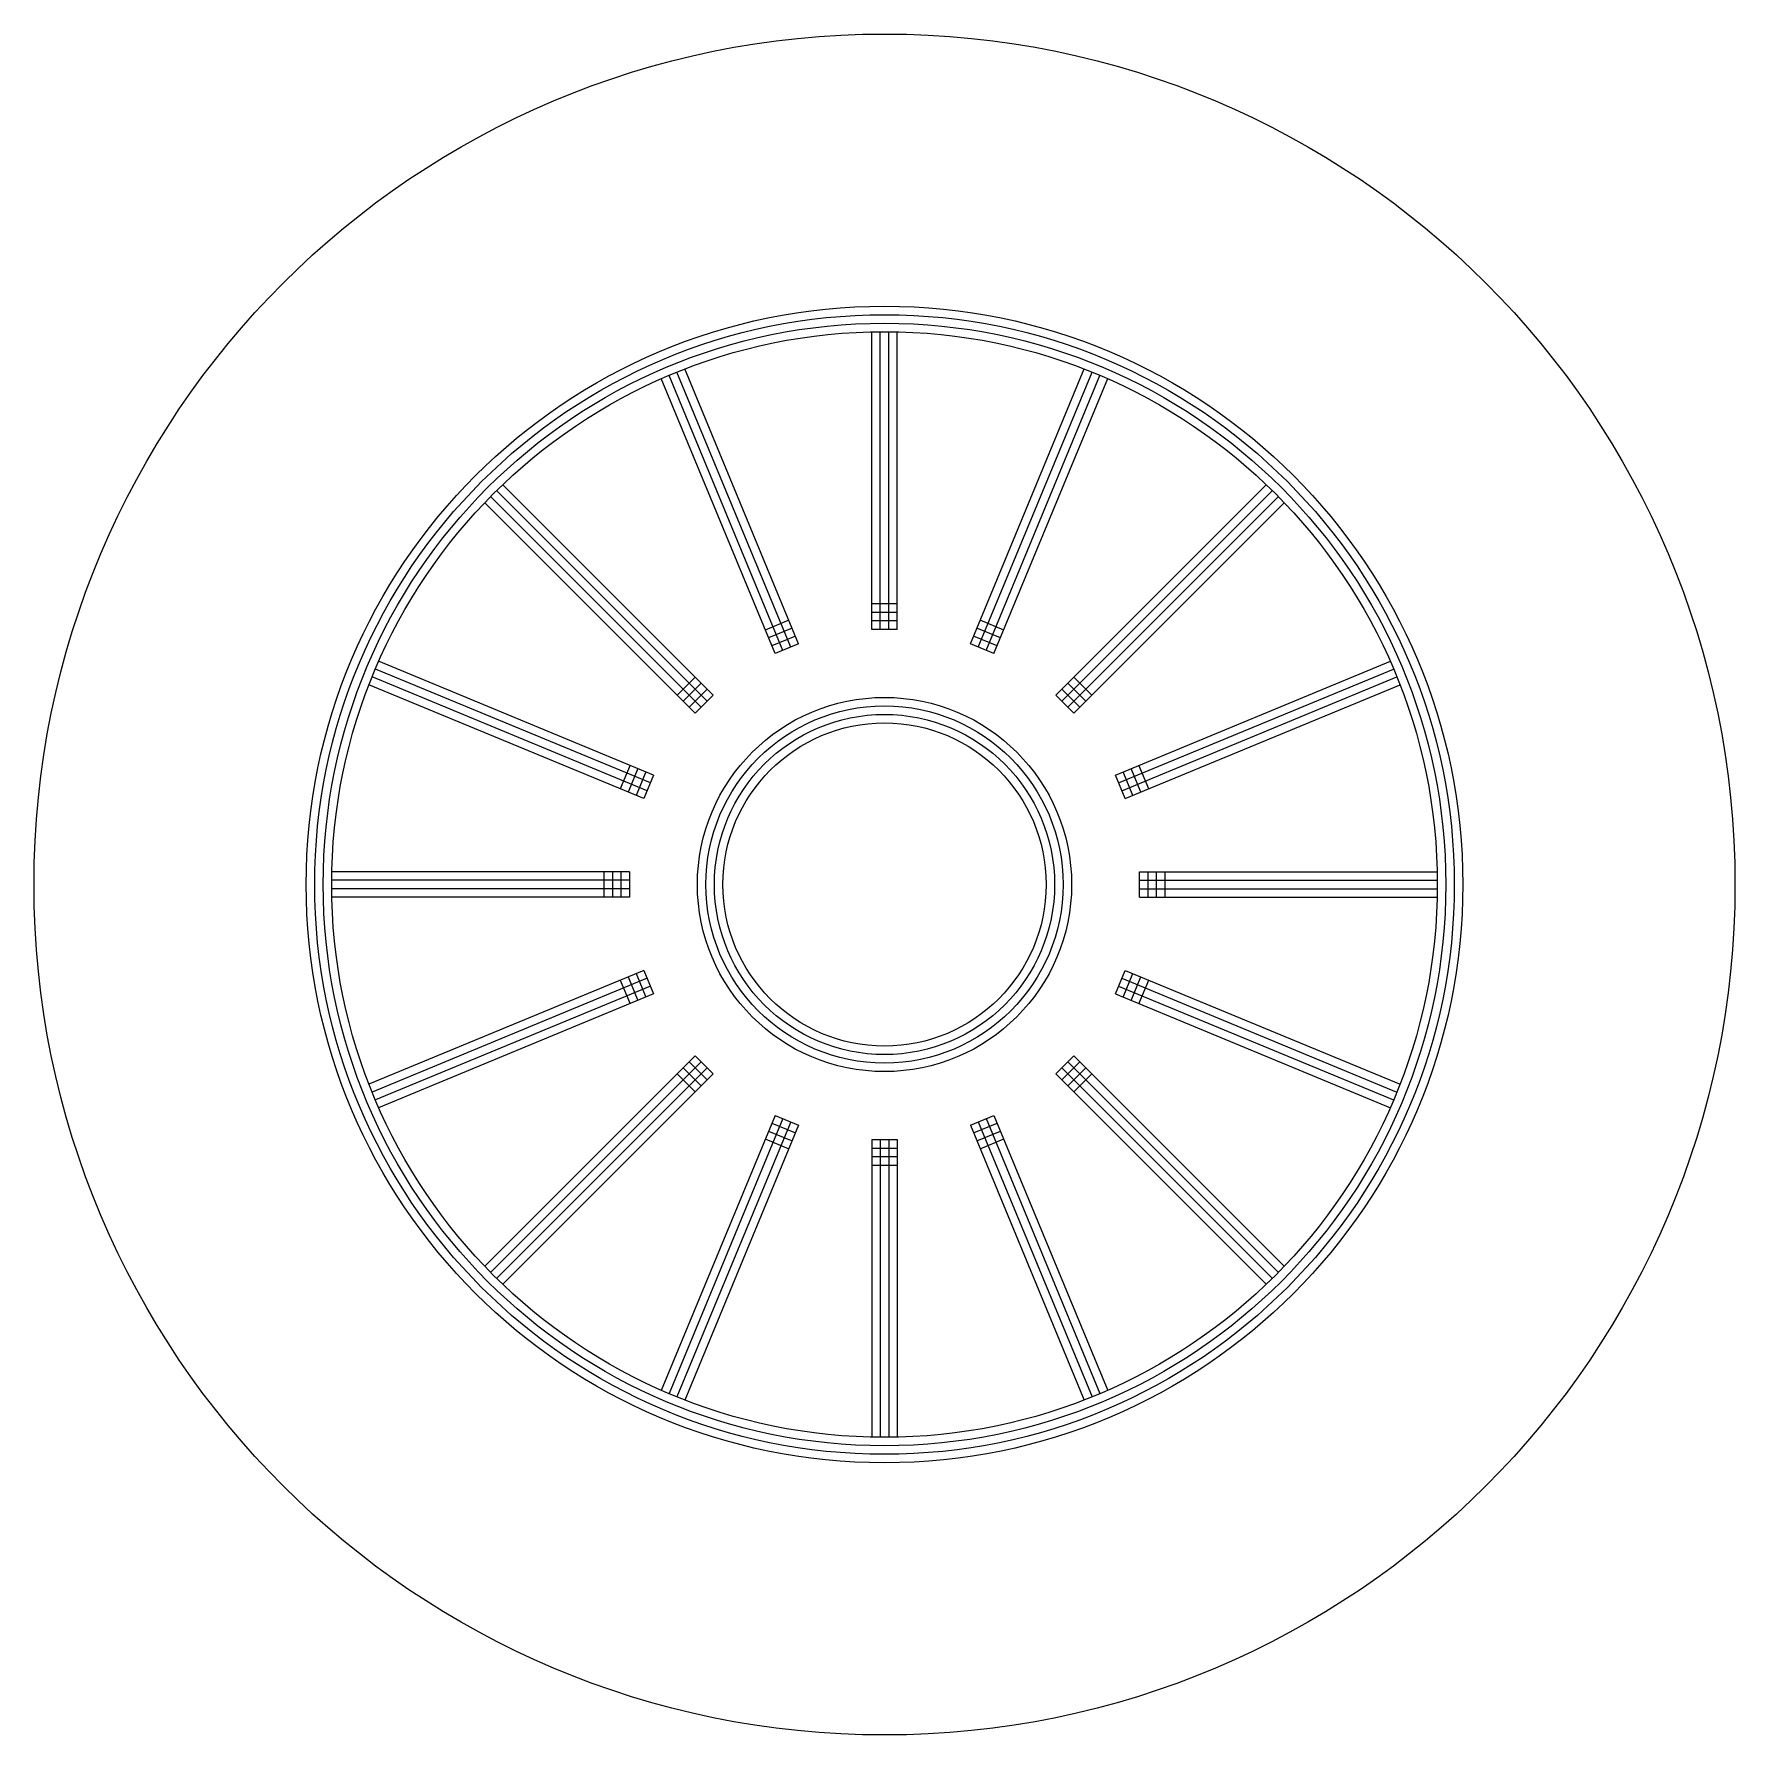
# Model space of a CAD drawing. Header units: metres. Extents: x -2.5 to 2.5, y -2.5 to 2.5.
import ezdxf

# ---------------------------------------------------------------- set-up
doc = ezdxf.new("R2010")
doc.units = ezdxf.units.M
for name, color, linetype in [('DELAY', 2, 'Continuous'), ('INSIDE', 5, 'Continuous'), ('OUTSIDE', 7, 'Continuous')]:
    doc.layers.add(name, color=color, linetype=linetype)

msp = doc.modelspace()

# ---------------------------------------------------------------- linework, layer by layer
at = {"layer": 'DELAY', "color": 2}
msp.add_circle((0, 0), 2.5, dxfattribs=at)
at = {"layer": 'INSIDE', "color": 5}
for p, q in [((-0.0375, 0.75), (-0.0375, 1.625)), ((-0.0125, 0.75), (-0.0125, 1.625)), ((0.0125, 0.75), (0.0125, 1.625)), ((0.0375, 0.75), (0.0375, 1.625)), ((-0.2755, 0.6977), (-0.6103, 1.5061)), ((-0.2524, 0.7073), (-0.5872, 1.5157)), ((0.2524, 0.7073), (0.5872, 1.5157)), ((0.2755, 0.6977), (0.6103, 1.5061)), ((-0.3217, 0.6786), (-0.6565, 1.487)), ((-0.2986, 0.6881), (-0.6334, 1.4965)), ((0.2986, 0.6881), (0.6334, 1.4965)), ((0.3217, 0.6786), (0.6565, 1.487)), ((-0.5215, 0.5392), (-1.1402, 1.1579)), ((-0.5038, 0.5568), (-1.1225, 1.1756)), ((0.5038, 0.5568), (1.1225, 1.1756)), ((0.5215, 0.5392), (1.1402, 1.1579)), ((-0.5568, 0.5038), (-1.1756, 1.1225)), ((-0.5392, 0.5215), (-1.1579, 1.1402)), ((0.5392, 0.5215), (1.1579, 1.1402)), ((0.5568, 0.5038), (1.1756, 1.1225)), ((0.0375, 0.825), (-0.0375, 0.825)), ((0.0375, 0.8), (-0.0375, 0.8)), ((-0.2811, 0.7766), (-0.3504, 0.7478)), ((-0.2715, 0.7535), (-0.3408, 0.7248)), ((0.0375, 0.775), (-0.0375, 0.775)), ((0.0375, 0.75), (-0.0375, 0.75)), ((0.3408, 0.7248), (0.2715, 0.7535)), ((0.3504, 0.7478), (0.2811, 0.7766)), ((-0.2619, 0.7304), (-0.3312, 0.7017)), ((-0.2524, 0.7073), (-0.3217, 0.6786)), ((0.3217, 0.6786), (0.2524, 0.7073)), ((0.3312, 0.7017), (0.2619, 0.7304)), ((-0.6786, 0.3217), (-1.487, 0.6565)), ((0.6786, 0.3217), (1.487, 0.6565)), ((-0.6977, 0.2755), (-1.5061, 0.6103)), ((-0.6881, 0.2986), (-1.4965, 0.6334)), ((-0.5568, 0.6099), (-0.6099, 0.5568)), ((0.6099, 0.5568), (0.5568, 0.6099)), ((0.6881, 0.2986), (1.4965, 0.6334)), ((0.6977, 0.2755), (1.5061, 0.6103)), ((-0.7073, 0.2524), (-1.5157, 0.5872)), ((-0.5392, 0.5922), (-0.5922, 0.5392)), ((-0.5215, 0.5745), (-0.5745, 0.5215)), ((-0.5038, 0.5568), (-0.5568, 0.5038)), ((0.5568, 0.5038), (0.5038, 0.5568)), ((0.5745, 0.5215), (0.5215, 0.5745)), ((0.5922, 0.5392), (0.5392, 0.5922)), ((0.7073, 0.2524), (1.5157, 0.5872)), ((-0.7478, 0.3504), (-0.7766, 0.2811)), ((0.7766, 0.2811), (0.7478, 0.3504)), ((-0.7248, 0.3408), (-0.7535, 0.2715)), ((-0.7017, 0.3312), (-0.7304, 0.2619)), ((-0.6786, 0.3217), (-0.7073, 0.2524)), ((0.7073, 0.2524), (0.6786, 0.3217)), ((0.7304, 0.2619), (0.7017, 0.3312)), ((0.7535, 0.2715), (0.7248, 0.3408)), ((-0.75, 0.0375), (-1.625, 0.0375)), ((-0.75, 0.0125), (-1.625, 0.0125)), ((-0.825, 0.0375), (-0.825, -0.0375)), ((-0.8, 0.0375), (-0.8, -0.0375)), ((-0.775, 0.0375), (-0.775, -0.0375)), ((-0.75, 0.0375), (-0.75, -0.0375)), ((0.75, 0.0375), (1.625, 0.0375)), ((0.75, -0.0375), (0.75, 0.0375)), ((0.75, 0.0125), (1.625, 0.0125)), ((0.775, -0.0375), (0.775, 0.0375)), ((0.8, -0.0375), (0.8, 0.0375)), ((0.825, -0.0375), (0.825, 0.0375)), ((-0.75, -0.0125), (-1.625, -0.0125)), ((-0.75, -0.0375), (-1.625, -0.0375)), ((0.75, -0.0125), (1.625, -0.0125)), ((0.75, -0.0375), (1.625, -0.0375)), ((-0.7073, -0.2524), (-1.5157, -0.5872)), ((-0.6977, -0.2755), (-1.5061, -0.6103)), ((-0.6881, -0.2986), (-1.4965, -0.6334)), ((-0.7766, -0.2811), (-0.7478, -0.3504)), ((-0.7535, -0.2715), (-0.7248, -0.3408)), ((-0.7304, -0.2619), (-0.7017, -0.3312)), ((-0.7073, -0.2524), (-0.6786, -0.3217)), ((0.6786, -0.3217), (0.7073, -0.2524)), ((0.6881, -0.2986), (1.4965, -0.6334)), ((0.6977, -0.2755), (1.5061, -0.6103)), ((0.7017, -0.3312), (0.7304, -0.2619)), ((0.7073, -0.2524), (1.5157, -0.5872)), ((0.7248, -0.3408), (0.7535, -0.2715)), ((0.7478, -0.3504), (0.7766, -0.2811)), ((-0.6786, -0.3217), (-1.487, -0.6565)), ((0.6786, -0.3217), (1.487, -0.6565)), ((-0.5568, -0.5038), (-1.1756, -1.1225)), ((-0.5392, -0.5215), (-1.1579, -1.1402)), ((-0.5215, -0.5392), (-1.1402, -1.1579)), ((-0.5922, -0.5392), (-0.5392, -0.5922)), ((-0.5745, -0.5215), (-0.5215, -0.5745)), ((-0.5568, -0.5038), (-0.5038, -0.5568)), ((0.5038, -0.5568), (0.5568, -0.5038)), ((0.5215, -0.5745), (0.5745, -0.5215)), ((0.5215, -0.5392), (1.1402, -1.1579)), ((0.5392, -0.5215), (1.1579, -1.1402)), ((0.5392, -0.5922), (0.5922, -0.5392)), ((0.5568, -0.5038), (1.1756, -1.1225)), ((-0.5038, -0.5568), (-1.1225, -1.1756)), ((-0.6099, -0.5568), (-0.5568, -0.6099)), ((0.5038, -0.5568), (1.1225, -1.1756)), ((0.5568, -0.6099), (0.6099, -0.5568)), ((-0.3217, -0.6786), (-0.6565, -1.487)), ((-0.2986, -0.6881), (-0.6334, -1.4965)), ((-0.2755, -0.6977), (-0.6103, -1.5061)), ((-0.3217, -0.6786), (-0.2524, -0.7073)), ((0.2524, -0.7073), (0.3217, -0.6786)), ((0.2755, -0.6977), (0.6103, -1.5061)), ((0.2986, -0.6881), (0.6334, -1.4965)), ((0.3217, -0.6786), (0.6565, -1.487)), ((-0.2524, -0.7073), (-0.5872, -1.5157)), ((-0.3504, -0.7478), (-0.2811, -0.7766)), ((-0.3408, -0.7248), (-0.2715, -0.7535)), ((-0.3312, -0.7017), (-0.2619, -0.7304)), ((-0.0375, -0.75), (-0.0375, -1.625)), ((-0.0375, -0.75), (0.0375, -0.75)), ((-0.0125, -0.75), (-0.0125, -1.625)), ((0.0125, -0.75), (0.0125, -1.625)), ((0.0375, -0.75), (0.0375, -1.625)), ((0.2524, -0.7073), (0.5872, -1.5157)), ((0.2619, -0.7304), (0.3312, -0.7017)), ((0.2715, -0.7535), (0.3408, -0.7248)), ((0.2811, -0.7766), (0.3504, -0.7478)), ((-0.0375, -0.775), (0.0375, -0.775)), ((-0.0375, -0.8), (0.0375, -0.8)), ((-0.0375, -0.825), (0.0375, -0.825))]:
    msp.add_line(p, q, dxfattribs=at)
for radius in [0.55, 0.525, 0.5, 0.475]:
    msp.add_circle((0, 0), radius, dxfattribs=at)
at = {"layer": 'OUTSIDE', "color": 7}
for radius in [1.7, 1.675, 1.65, 1.625]:
    msp.add_circle((0, 0), radius, dxfattribs=at)

doc.saveas('drawing.dxf')
